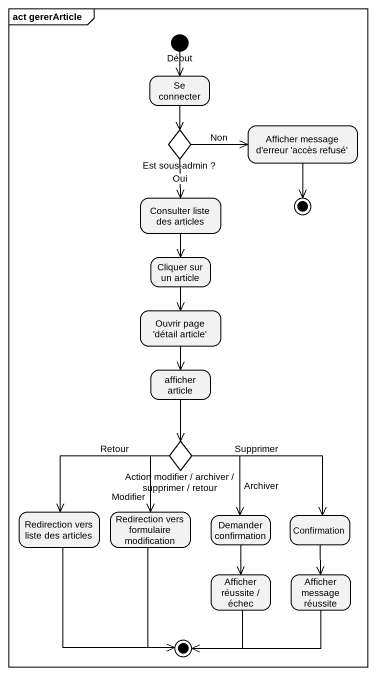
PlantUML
@startuml
mainframe act gererArticle
hide empty description
state Début <<start>>
state "Se connecter" as Se_connecter
state "Est sous-admin ?" as Est_sous_admin <<choice>>
state "Afficher message d'erreur 'accès refusé'" as Afficher_message_d_erreur
state "Consulter liste des articles" as Consulter_liste_des_articles
state final1 <<end>>
state "Cliquer sur un article" as Cliquer_sur_un_article
state "Ouvrir page 'détail article'" as Ouvrir_page_détail_article
state "afficher article" as afficher_article
state "Action modifier / archiver / supprimer / retour" as Action_modifier_archiver <<choice>>
state "Redirection vers liste des articles" as Redirection_vers_liste_des
state "Redirection vers formulaire modification" as Redirection_vers_formulaire
state "Demander confirmation" as Demander_confirmation
state Confirmation
state "Afficher réussite / échec" as Afficher_réussite_échec
state "Afficher message réussite" as Afficher_message_réussite
state final2 <<end>>
Début --> Se_connecter
Se_connecter --> Est_sous_admin
Est_sous_admin -right-> Afficher_message_d_erreur : Non
Est_sous_admin --> Consulter_liste_des_articles : Oui
Afficher_message_d_erreur --> final1
Consulter_liste_des_articles --> Cliquer_sur_un_article
Cliquer_sur_un_article --> Ouvrir_page_détail_article
Ouvrir_page_détail_article --> afficher_article
afficher_article --> Action_modifier_archiver
Action_modifier_archiver --> Redirection_vers_liste_des : Retour
Action_modifier_archiver --> Redirection_vers_formulaire : Modifier
Action_modifier_archiver --> Demander_confirmation : Archiver
Action_modifier_archiver -right-> Confirmation : Supprimer
Redirection_vers_liste_des --> final2
Redirection_vers_formulaire --> final2
Demander_confirmation --> Afficher_réussite_échec
Confirmation --> Afficher_message_réussite
Afficher_réussite_échec --> final2
Afficher_message_réussite -left-> final2
@enduml
